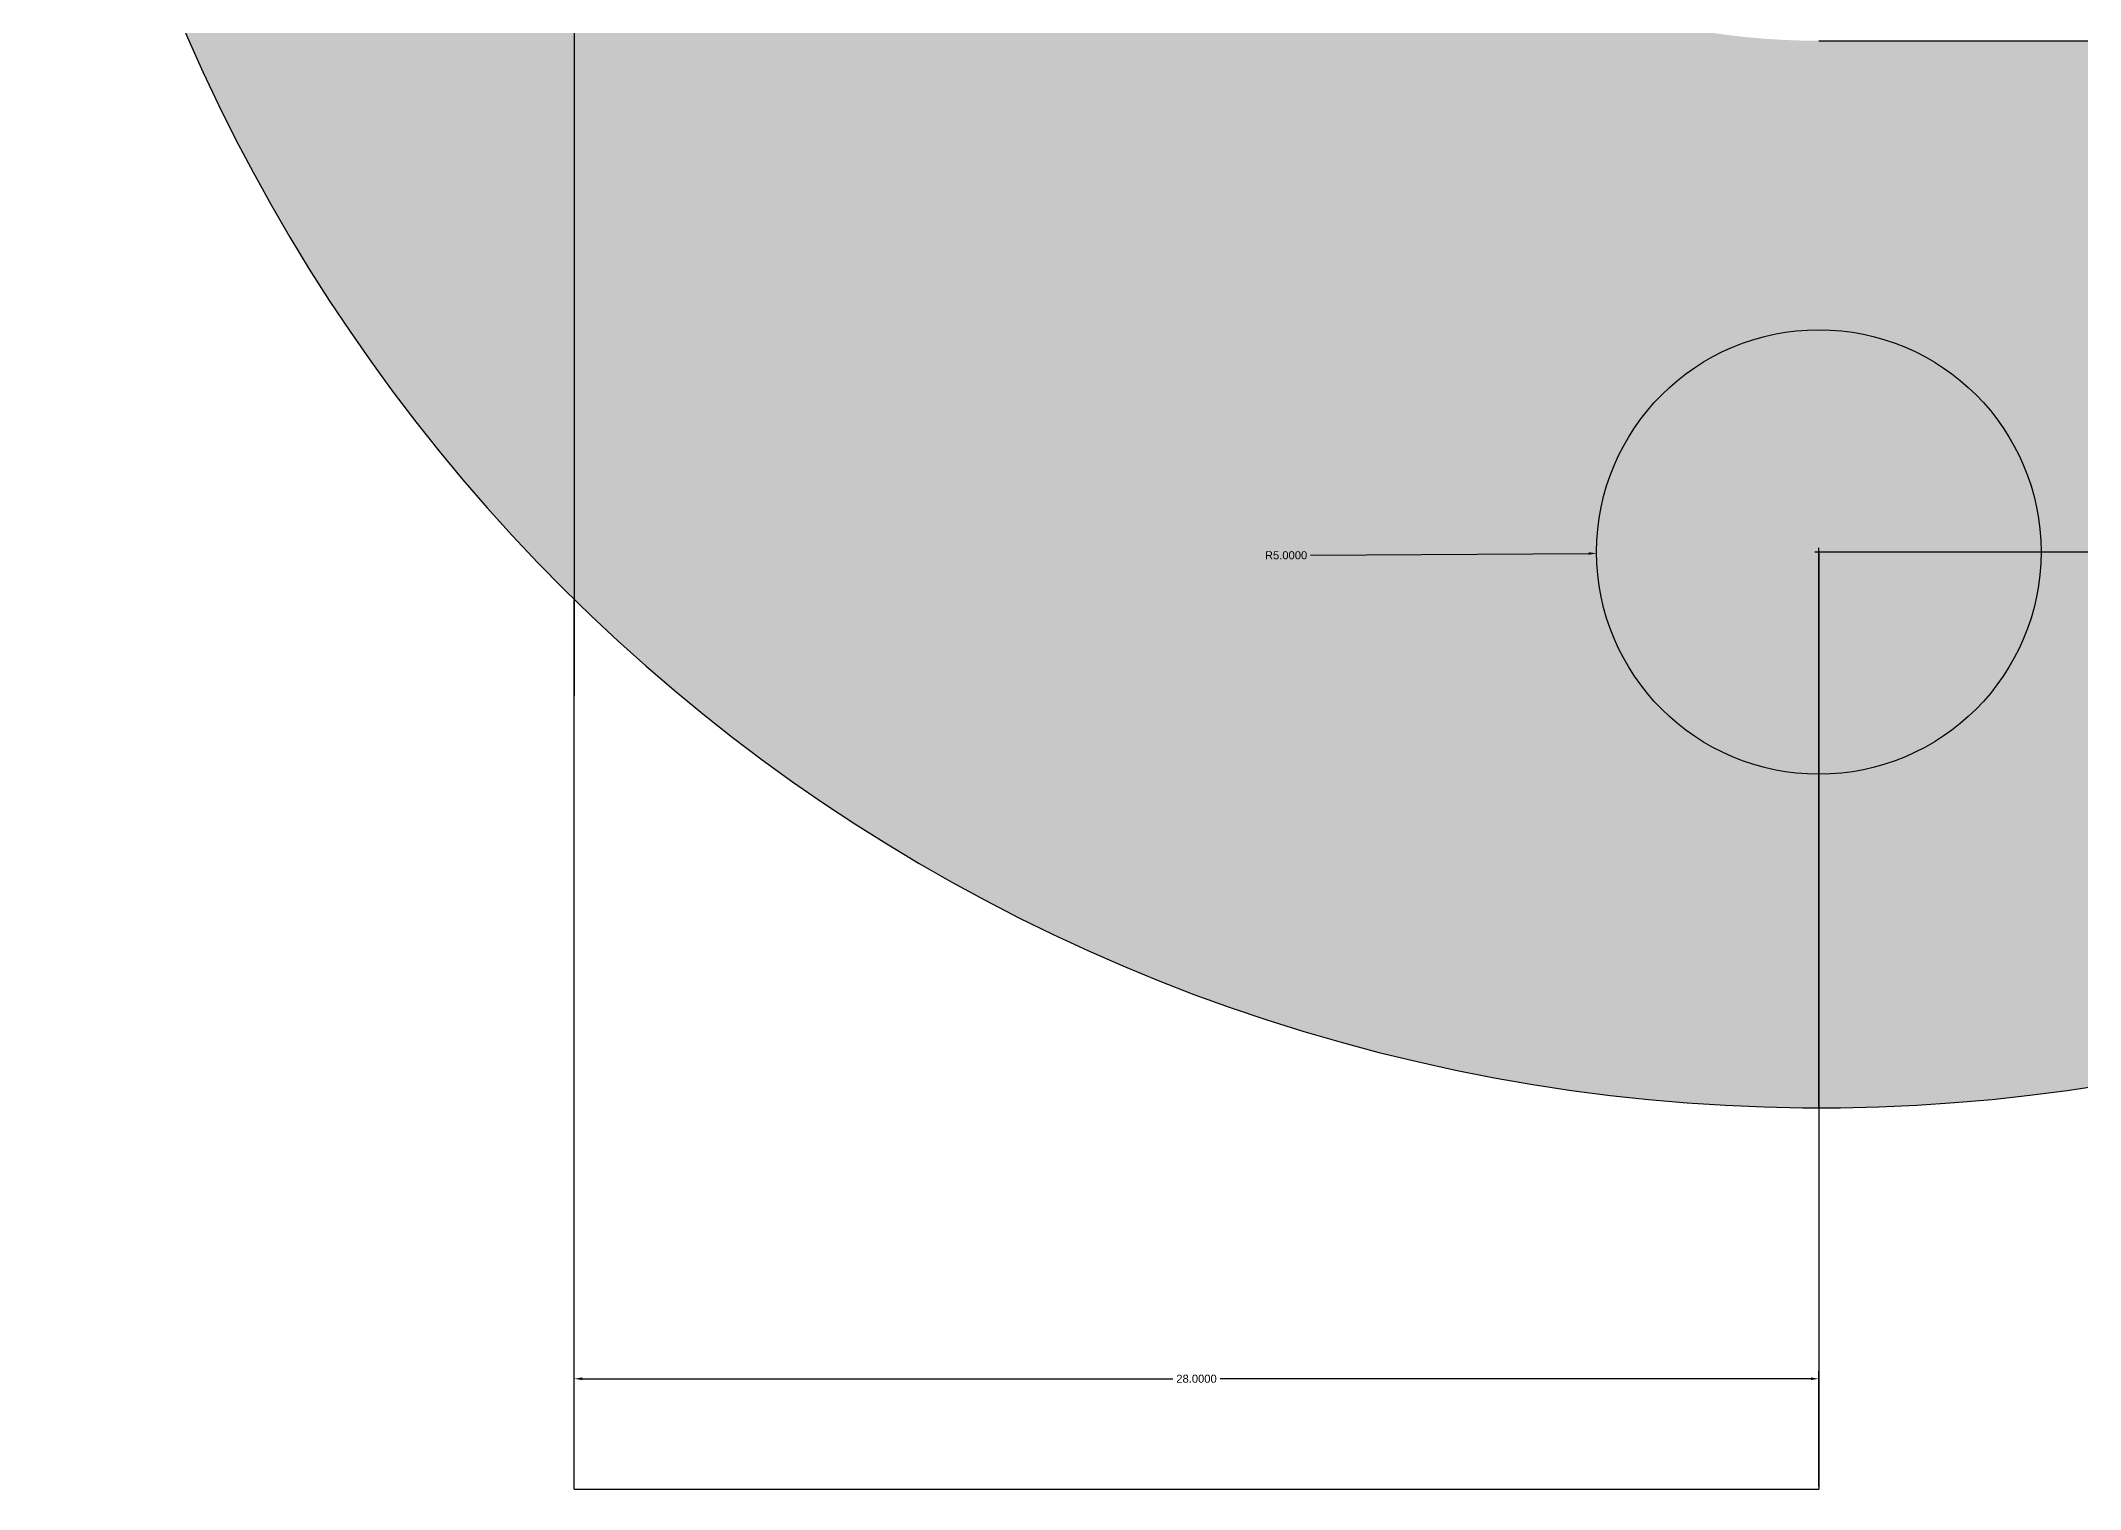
# Model space of a CAD drawing. Header units: inches. Extents: x 34 to 355, y -38 to 174.
# Drawn here: x 130.28 to 176.16, y -37.53 to -4.94 of the extents above; entities that cross this region are included whole.
import ezdxf

# ---------------------------------------------------------------- set-up
doc = ezdxf.new("R2010")
doc.units = ezdxf.units.IN
doc.header["$MEASUREMENT"] = 0
doc.layers.get('Defpoints').update_dxf_attribs({"color": 10})
doc.styles.get("Standard").update_dxf_attribs({"font": 'arial.ttf'})
doc.dimstyles.get("Standard").update_dxf_attribs({"dimtxt": 0.18, "dimasz": 0.18, "dimexe": 0.18, "dimexo": 0.0625, "dimgap": 0.09, "dimtad": 0, "dimtih": 1, "dimtoh": 1, "dimdec": 4, "dimzin": 0, "dimdsep": 46, "dimtxsty": 'Standard', "dimcen": 0.09, "dimadec": 0, "dimazin": 0, "dimtfac": 1, "dimtdec": 4, "dimtofl": 0, "dimtmove": 0, "dimatfit": 3, "dimfxl": 1, "dimtolj": 1, "dimtzin": 0, "dimarcsym": 0})

# ---------------------------------------------------------------- blocks, each defined once
blk = doc.blocks.new('*D10')
at = {"color": 0, "lineweight": -2, "transparency": 16777216}
for p, q in [((158.849, -16.518), (165.104, -16.477)), ((170.194, -16.443), (170.374, -16.443)), ((170.284, -16.533), (170.284, -16.353))]:
    blk.add_line(p, q, dxfattribs=at)
at = {"color": 0, "transparency": 16777216}
blk.add_solid([(165.104, -16.447), (165.105, -16.507), (165.284, -16.476)], dxfattribs=at)
at = {"layer": 'Defpoints', "color": 0, "transparency": 16777216}
for p in [(165.284, -16.476), (170.284, -16.443)]:
    blk.add_point(p, dxfattribs=at)
at = {"color": 0, "transparency": 16777216, "insert": (158.299, -16.518), "char_height": 0.18, "attachment_point": 5}
blk.add_mtext('\\A1;R5.0000', dxfattribs=at)
blk = doc.blocks.new('*D13')
at = {"color": 0, "lineweight": -2, "transparency": 16777216}
for p, q in [((142.284, -37.465), (142.284, -34.863)), ((170.284, -37.465), (170.284, -34.863)), ((142.464, -35.043), (155.749, -35.043)), ((170.104, -35.043), (156.819, -35.043))]:
    blk.add_line(p, q, dxfattribs=at)
at = {"color": 0, "transparency": 16777216}
for points in [[(142.464, -35.013), (142.464, -35.073), (142.284, -35.043)], [(170.104, -35.013), (170.104, -35.073), (170.284, -35.043)]]:
    blk.add_solid(points, dxfattribs=at)
at = {"layer": 'Defpoints', "color": 0, "transparency": 16777216}
for p in [(170.284, -35.043), (142.284, -37.528), (170.284, -37.528)]:
    blk.add_point(p, dxfattribs=at)
at = {"color": 0, "transparency": 16777216, "insert": (156.284, -35.043), "char_height": 0.18, "attachment_point": 5}
blk.add_mtext('\\A1;28.0000', dxfattribs=at)

msp = doc.modelspace()

# ---------------------------------------------------------------- hatches: boundary and pattern name
at = {"true_color": 0x999b37}
h = msp.add_hatch(color=55, dxfattribs=at)
h.dxf.hatch_style = 1
h.paths.add_polyline_path([(199.33157, 38.55671), (175.2842, 38.55671, -1), (165.2842, 38.55671, -0.41421356), (170.2842, 43.55671), (170.2842, 51.05671, 0.67180109), (142.2842, -17.509), (142.2842, 6.05671, -0.41421356), (137.2842, 11.05671, -1), (147.2842, 11.05671, -0.41421356), (142.2842, 6.05671), (142.2842, -17.509, 0.19631457), (170.2842, -28.94329), (170.2842, -21.44329, -0.41421356), (165.2842, -16.44329, -1), (175.2842, -16.44329), (199.33157, -16.44329, 0.08684835), (206.94481, -4.94329), (170.2842, -4.94329, -1), (170.2842, 27.05671), (206.94481, 27.05671, 0.08684835)])
h.paths.add_polyline_path([(199.33157, -16.44329), (175.2842, -16.44329, -0.41421356), (170.2842, -21.44329), (170.2842, -28.94329, 0.20603212)])
h.paths.add_polyline_path([(170.2842, 51.05671), (170.2842, 43.55671, -0.41421356), (175.2842, 38.55671), (199.33157, 38.55671, 0.20603212)], flags=17)
at = {"true_color": 0x2776bb}
h = msp.add_hatch(color=152, dxfattribs=at)
h.dxf.hatch_style = 1
h.paths.add_polyline_path([(175.2842, 38.55671), (170.2842, 38.55671), (170.2842, 43.55671, 0.41421356), (165.2842, 38.55671, 1)])
h.paths.add_polyline_path([(170.2842, 43.55671), (170.2842, 38.55671), (175.2842, 38.55671, 0.41421356)], flags=17)
h.paths.add_polyline_path([(137.2842, 11.05671, 0.41421356), (142.2842, 6.05671), (142.2842, 11.05671), (147.2842, 11.05671, 1)])
h.paths.add_polyline_path([(147.2842, 11.05671), (142.2842, 11.05671), (142.2842, 6.05671, 0.41421356)], flags=17)
h.paths.add_polyline_path([(165.2842, -16.44329, 0.41421356), (170.2842, -21.44329), (170.2842, -16.44329), (175.2842, -16.44329, 1)])
h.paths.add_polyline_path([(175.2842, -16.44329), (170.2842, -16.44329), (170.2842, -21.44329, 0.41421356)], flags=17)

# ---------------------------------------------------------------- linework, layer by layer
for p, q in [((142.2842, 11.05671), (142.2842, -19.68194)), ((170.2842, -4.94329), (206.94481, -4.94329)), ((170.2842, -28.94329), (170.2842, -16.44329)), ((170.2842, -16.44329), (175.2842, -16.44329)), ((170.2842, -16.44329), (170.2842, -28.94329)), ((170.2842, -16.44329), (214.82505, -16.44329)), ((142.2842, -37.52777), (142.2842, -17.509)), ((170.2842, -28.94329), (170.2842, -37.52777)), ((142.2842, -37.52777), (170.2842, -37.52777))]:
    msp.add_line(p, q)
msp.add_circle((170.2842, -16.44329), 5)
msp.add_arc((170.2842, 11.05671), 40, 23.578178, 336.421822)

# ---------------------------------------------------------------- dimensions: what is measured, and where the dimension line sits
at = {"color": 18, "true_color": 0x000000}
dim = msp.add_radius_dim(center=(170.2842, -16.44329), mpoint=(165.28431, -16.47594), dimstyle='Standard', dxfattribs=at)
dim.commit()
dim.dimension.update_dxf_attribs({"geometry": '*D10', "text_midpoint": (158.84854, -16.51797), "dimtype": 164})
dim = msp.add_linear_dim(base=(170.2842, -35.04347), p1=(142.2842, -37.52777), p2=(170.2842, -37.52777), dimstyle='Standard', dxfattribs=at)
dim.commit()
dim.dimension.update_dxf_attribs({"geometry": '*D13', "text_midpoint": (156.2842, -35.04347)})

doc.saveas('drawing.dxf')
